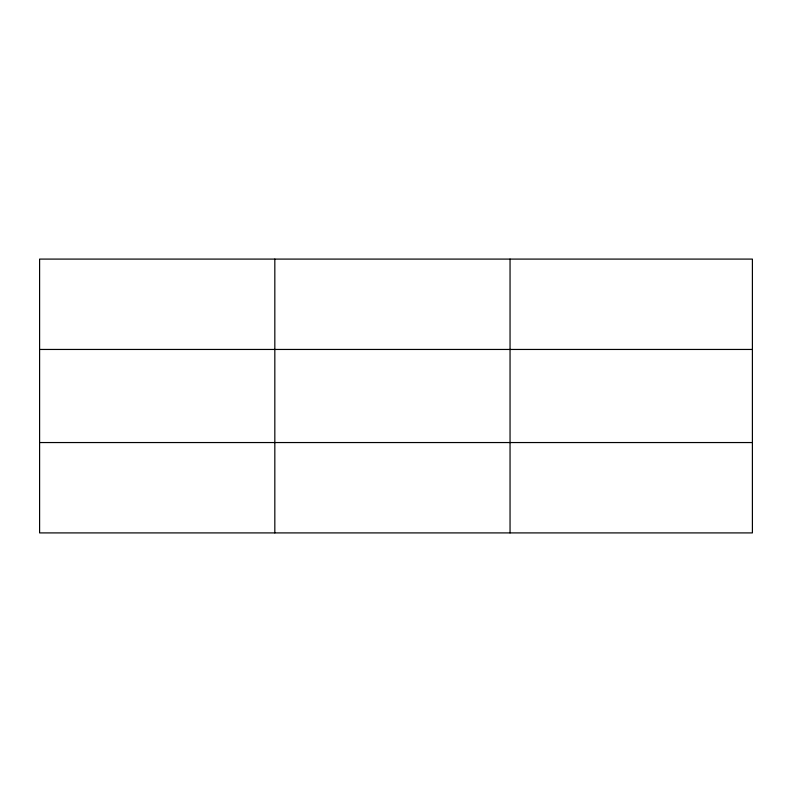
<?xml version="1.0" encoding="UTF-8"?>
<svg xmlns="http://www.w3.org/2000/svg" width="792" height="792" viewBox="0 0 792 792"><rect width="100%" height="100%" fill="white"/><g stroke="black" fill="none" stroke-linecap="round" stroke-linejoin="round"><path stroke-width="1.19" d="M274.824 532.907L274.824 259.093M510.048 532.907L510.048 259.093M752.4 442.55L752.4 532.907L39.6 532.907L39.6 259.093L752.4 259.093L752.4 442.55L39.6 442.55M39.6 349.45L752.4 349.45"/></g></svg>
